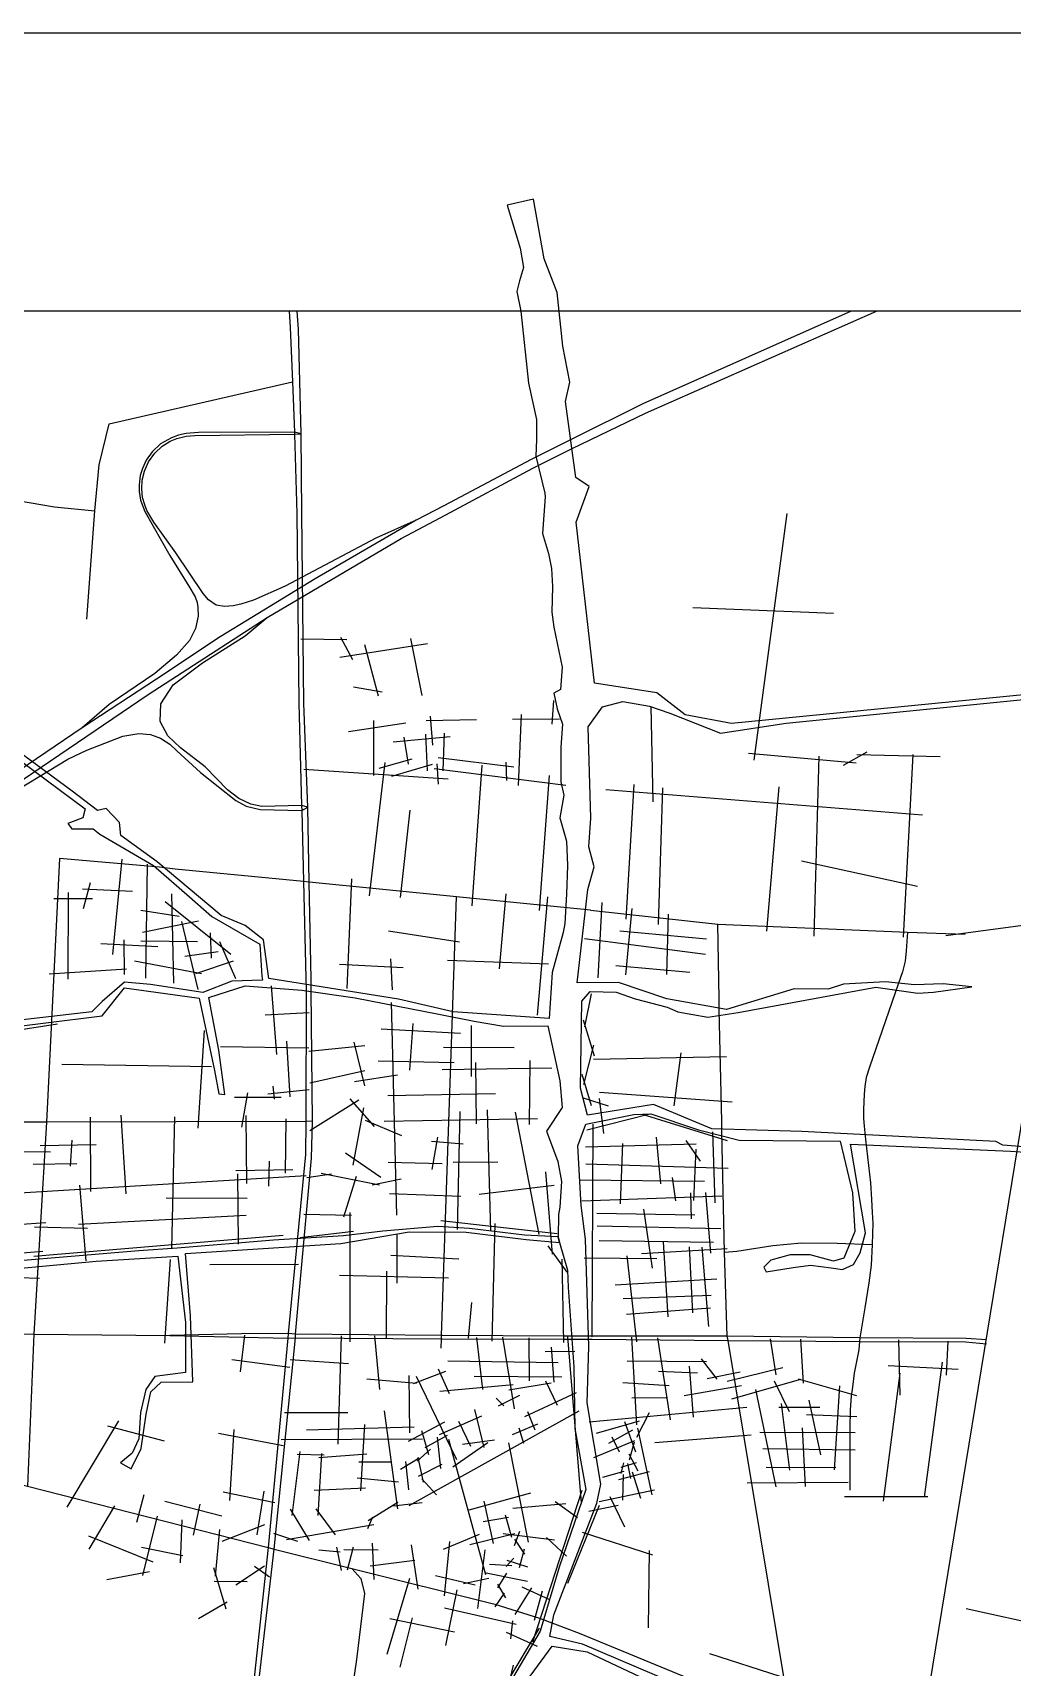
# Model space of a CAD drawing. Header units: metres. Extents: x 4598 to 17455, y -871 to 5824.
# Drawn here: x 9923 to 12500, y 1524 to 5824 of the extents above; entities that cross this region are included whole.
import ezdxf

# ---------------------------------------------------------------- set-up
doc = ezdxf.new("R2010")
doc.units = ezdxf.units.M
doc.header["$MEASUREMENT"] = 0
doc.header["$XCLIPFRAME"] = 0
for name, color, linetype in [('图框', 6, 'Continuous'), ('底图', 73, 'Continuous'), ('水网', 141, 'Continuous'), ('路网', 2, 'Continuous')]:
    doc.layers.add(name, color=color, linetype=linetype)
picture_1 = doc.add_image_def('image1.jpg', size_in_pixel=(8192, 4266))

msp = doc.modelspace()

# ---------------------------------------------------------------- linework, layer by layer
at = {"layer": '图框'}
msp.add_lwpolyline([(7124.75436926012, 5091.100705268808), (7124.75436926012, 524.6631070550415), (14604.87148212548, 524.6631070550415), (14604.87148212548, 5091.100705268806), (7124.75436926012, 5091.100705268808)], dxfattribs=at)
at = {"layer": '水网'}
for points in [[(12681.03854242305, 4096.642218283494), (11760.87892676086, 4006.379313183308), (11639.03178500524, 4029.469830475863), (11564.45237884111, 4087.196267446212), (11400.58817816805, 4112.38566133083), (11352.67629940272, 4536.274214411736), (11386.32095275062, 4630.402548173326), (11350.99424869672, 4653.934631613782), (11324.07852601853, 4853.957772074092), (11335.8543366515, 4904.383706228983), (11317.32120937854, 4999.198537361052), (11302.18129733333, 5140.391038003494), (11268.53664398554, 5229.477008331975), (11239.93959844671, 5385.79746170761), (11171.21498063369, 5370.595627138449)], [(11171.21498063369, 5370.595627138449), (11204.98919046158, 5257.617363484635), (11213.79975895863, 5206.263450472208), (11203.52039845613, 5171.049412615132), (11196.17862196464, 5143.171812318673), (11206.45725462178, 5091.817899306247), (11227.02834899863, 4902.128441626206), (11247.58634215837, 4806.757053161913), (11247.58634215837, 4753.936140115314), (11246.11755015282, 4709.918377185531), (11269.61239947821, 4613.079988687066), (11271.08119148377, 4602.809263580187), (11263.75033267319, 4506.891092034406), (11279.90267766174, 4454.070178987749), (11287.24518199859, 4414.454278594348), (11290.18203816423, 4367.502228118246), (11288.71324615867, 4300.008727428386), (11293.11889432999, 4260.393114512902), (11315.14495164982, 4154.751000941731), (11310.74003132398, 4096.060937846661), (11293.15091952728, 4086.761313291441), (11301.96148802433, 4045.678412863868), (11316.64576885267, 4004.595224958321), (11312.24084852694, 3944.437874351105), (11312.24084852694, 3853.468348423194), (11319.58262501843, 3818.254310566118), (11309.30399236118, 3758.097247436876), (11326.92804073682, 3697.375577592524), (11329.86489690258, 3632.8166519269), (11326.92804073682, 3557.986713676422), (11322.52239256561, 3480.222487879626), (11318.11747223977, 3456.746462641633), (11289.00074508949, 3351.588461956475), (11281.49957045657, 3230.752275721054), (11028.39351815288, 3248.225473658822), (10884.81291292584, 3281.332873018866), (10544.01095260877, 3335.593188215397), (10530.20518117118, 3437.674312285672), (10481.42498285055, 3475.379921629327), (10418.83828524698, 3501.129897537583), (10250.22853260359, 3643.009183028422), (10154.50812911894, 3711.982907738712), (10150.82668711501, 3746.009949095431), (10115.85226023197, 3782.795916442352), (10092.84215593908, 3778.197418980766), (10026.25158082193, 3828.347374293255), (9647.97286115645, 4107.920266165165)], [(9649.702949658502, 4087.60736093024), (10060.70268686651, 3782.210323836131), (10054.21103379549, 3758.118233328045), (10015.26184321462, 3743.292419931619), (10025.81851281237, 3729.287356113433), (10082.12972742691, 3729.867486638425), (10099.54488417448, 3715.365948381834), (10240.18062693637, 3632.756281555106), (10334.8056231027, 3550.388096215495), (10394.01948514953, 3499.342934533023), (10519.99278244492, 3426.255400203169), (10525.0098207473, 3341.807024338923), (10527.34110954497, 3331.326440320641), (10446.92583900993, 3328.997581359872), (10370.58941406419, 3299.302545394982), (10232.35337756702, 3319.626662270399), (10163.97157493466, 3326.178572475852), (10104.95641468046, 3275.634772357066), (10077.79104103206, 3248.491103294655), (9796.767022942193, 3215.731264789298)], [(12607.23938652151, 2887.07582327351), (12474.74823372089, 2896.906419622363), (12455.8752026488, 2907.064453368599), (11946.25678159622, 2933.312628583051), (11708.91658837674, 2939.936120800732), (11555.89946761366, 3004.243503250648), (11382.5245111743, 2976.683278622979), (11363.36325332615, 3047.050983965339), (11367.30380829039, 3276.063976952631), (11388.97540490329, 3301.655839982443), (11457.27496100613, 3299.68719090661), (11507.18623106938, 3282.625948886737), (11591.24655133858, 3260.315359301924), (11619.48549694346, 3247.847440140322), (11698.29295700264, 3234.067471565446), (11778.62598100817, 3245.961297239293), (12140.48086935305, 3312.893640949566), (12250.81058559043, 3297.144735820941), (12292.18422917952, 3299.769697081356), (12392.93258864747, 3313.666956664238), (12318.06568355253, 3322.197577674175), (12242.54226191214, 3318.916591707151), (12165.70580718049, 3326.790900532448), (12055.93580405123, 3321.006269004487), (12014.96975388296, 3307.36199002713), (11925.68495937402, 3308.411572062119), (11748.16565126006, 3253.833881196857), (11590.60459170083, 3282.172308664537), (11463.50458973518, 3325.204597144562), (11355.31255542068, 3324.155015109515), (11382.59875140455, 3570.154793324822), (11399.40470155712, 3629.980106887291), (11385.74959411612, 3682.458633682574), (11390.99226449069, 3757.417362059467), (11383.63957031828, 3997.768485822308), (11421.45404992962, 4050.247012617532), (11475.02492663497, 4064.940873629879), (11545.40248133824, 4052.34617668757), (11598.97335804358, 4033.453987535147), (11732.37577327783, 3980.975460739865), (11904.64294902712, 4007.214724137506), (12678.93725276994, 4085.097103376174)], [(9793.899312088965, 3198.852571274561), (10105.35891318344, 3237.629323500267), (10164.32894702314, 3311.342984828807), (10360.35954704846, 3284.497430411807), (10401.15746493067, 3093.595678170852), (10412.07296230772, 3032.38788309478), (10428.01423213188, 3030.396810737963), (10412.11444949522, 3147.181857549237), (10386.20970406954, 3285.560811388947), (10481.85805086011, 3316.422432918859), (10630.31085315603, 3305.471534956654), (10770.9131150298, 3284.895012431603), (10991.10235937999, 3242.087244238996), (11083.76144513651, 3223.172056849697), (11161.47495356819, 3210.230086530675), (11278.04594406101, 3211.225622709026), (11308.96991132525, 3066.349666954426), (11315.36039388657, 2996.110751738539), (11273.82225723844, 2933.853662105335), (11304.17704940436, 2854.036843668146), (11313.76277324615, 2801.357657256245), (11308.96991132525, 2734.311759751407), (11305.77467004466, 2715.155665830884), (11305.228785999, 2655.855861980876), (11308.3170340067, 2641.580856357411), (11329.54027785675, 2568.441288516682), (11331.11169606284, 2523.294312156679), (11345.73411003267, 2314.321407819516), (11348.98321187252, 2151.626705618168), (11377.92234474665, 1990.984883535188), (11307.58263800386, 1787.370855865942), (11257.26231882907, 1618.428395141731), (11187.78583672386, 1499.350711592764)], [(11605.95048399258, 1483.666489005321), (11368.80462549324, 1584.279463129584), (11282.71943933738, 1604.518486528541), (11293.82563220768, 1661.4713203063), (11406.81343982485, 1955.386487644457), (11417.14520519576, 2005.415414735442), (11381.54847050074, 2219.038275089173), (11385.36165252095, 2367.645982253482), (11376.86187400727, 2650.339159912372), (11365.67925737053, 2738.712184897973), (11356.4472663902, 2895.802504252759), (11377.79569964809, 2952.686343319889), (11503.80393352243, 2977.814216920931), (11548.35098303028, 2979.721633191104), (11674.3555776776, 2937.754163077974), (11781.26805978908, 2910.411559266679), (12046.87048966624, 2907.816495714186), (12079.34622331092, 2771.564016350836), (12085.07363871811, 2670.460029869457), (12056.4438401364, 2599.657945328276), (12029.0790368499, 2592.027417813719), (11967.98587799526, 2608.559987863584), (11915.16613773675, 2609.195889113005), (11864.25553594727, 2595.206636582618), (11845.80028813146, 2576.766362784605), (11852.16384041309, 2564.048912753002), (11923.43955633289, 2575.494560285879), (11968.62274271529, 2581.217384052289), (12023.35162144282, 2574.858659036458), (12053.26170007291, 2570.407637768833), (12081.89877710852, 2583.125087800436), (12099.71788804978, 2613.647197858605), (12113.71799420763, 2667.060602982529), (12073.68504183471, 2900.221040510864), (12494.97141799924, 2881.14486546343), (12672.51838423835, 2868.964999218588)], [(9882.751038588352, 2573.228658998502), (10089.79466727353, 2591.869017457299), (10304.04978812462, 2605.442001900345), (10324.70749610336, 2430.745669789903), (10324.70749610336, 2299.621509769932), (10243.60950658854, 2288.9267546708), (10220.08699913823, 2254.289972559142), (10205.83796985552, 2194.107036413392), (10202.12450265419, 2124.833759667934), (10184.17292385117, 2087.104864609486), (10153.24095028767, 2061.72516031476), (10181.78704664891, 2045.60339627089), (10207.85046237055, 2099.549498056236), (10220.88253415411, 2189.459380220506), (10233.65986004961, 2248.271333971003), (10260.37760878063, 2273.726070013479), (10344.25960692821, 2274.967687326367), (10337.44333481136, 2447.896029977652), (10325.01610255043, 2612.421104355657), (10732.89192732656, 2638.601722249238), (10912.77454943559, 2669.3857247298), (11062.84244066127, 2668.392775853048), (11220.86058712797, 2649.525309805234), (11308.3170340067, 2641.580856357411), (11305.228785999, 2655.855861980876), (11216.26424346352, 2660.207415874058), (11071.30728259601, 2678.234583842394), (10988.56436249032, 2683.207665086899), (10843.60812946828, 2671.39663306583), (10740.3341464824, 2658.964073693438), (10556.52625416231, 2647.776868847373), (10302.6967235367, 2626.641489166475), (10201.9119717991, 2619.182011038647), (9866.536098895944, 2591.621786410979)], [(11212.13881576899, 1473.883901475929), (11289.47748382261, 1579.495254905312), (11381.41600263899, 1564.408698998392), (11641.23570085899, 1441.859431594377)]]:
    msp.add_lwpolyline(points, dxfattribs=at)
at = {"layer": '路网'}
for p, q in [((12871.91910892007, 5091.100705268806), (12122.11369082995, 499.7567817898816)), ((10617.58272476332, 4559.349722346849), (10623.04405897507, 4060.267704183794)), ((10636.06621301384, 4059.591014738753), (10630.45905026445, 4559.642146668955)), ((11820.18595301802, 3909.983065788635), (11907.25955321942, 4559.371631175337)), ((11658.91142625757, 4312.016969330609), (12028.95603097835, 4297.077602139674)), ((10627.93953286158, 4229.342619962699), (10749.36379644309, 4227.958701059222)), ((10730.89617525565, 4180.904308429104), (10960.81744037184, 4217.348464480543)), ((10732.28126504086, 4233.494664151105), (10764.13760225498, 4175.368345337221)), ((10795.7632124793, 4214.604774822306), (10831.80174932862, 4079.176207294746)), ((10916.41450425214, 4230.287847497966), (10946.18556441192, 4080.768547719809)), ((10841.98648992996, 4089.352927108412), (10766.77531396365, 4102.660856871574)), ((11288.7860306981, 4005.33030610421), (11293.18367257004, 4067.331252874282)), ((11554.95763567358, 3800.966248435143), (11549.59851003589, 4051.560786898539)), ((10753.634065371, 3985.50496349088), (10904.22673312586, 4008.512974608631)), ((10819.02879050548, 4014.955355711048), (10819.48951664008, 3870.004943164531)), ((10957.64840152545, 4014.495103495719), (11089.82003019808, 4016.795789616357)), ((10975.14798833872, 3950.072729861539), (10969.16145997122, 4025.999109054624)), ((11185.20562480134, 4018.02332050912), (11308.33013522369, 4018.999883142067)), ((11200.3520874551, 3843.736931970809), (11208.65753124852, 4030.228197336546)), ((10871.10030569881, 3958.196569556895), (11021.23297516454, 3972.46151345165)), ((10898.732228245, 3971.081044283696), (10910.70601282525, 3899.296072594415)), ((10956.0573314937, 3978.967714661383), (10959.96586126066, 3881.81655014155)), ((11002.3512099476, 3881.810225626395), (11005.57483719871, 3981.204580674647)), ((10834.25822753412, 3889.172823681438), (10920.83762071282, 3914.021268704557)), ((10989.28129020368, 3916.966480413336), (11188.62577030877, 3893.044864335971)), ((12088.80166282726, 3902.134917457705), (11806.04828408069, 3928.033231993788)), ((11978.31764336629, 3447.240141432558), (11991.17867148213, 3920.585252984369)), ((12117.07700070191, 3931.172491326171), (12054.24283566431, 3895.85668627097)), ((12309.50622171652, 3919.400556307752), (12090.37235318799, 3924.109445306298)), ((12213.65917313331, 3444.284005561261), (12238.81787702988, 3924.89426013938)), ((10635.55206783977, 3886.834477947967), (11015.14454844186, 3861.000558475149)), ((10808.3076278487, 3553.342507219059), (10849.44035461219, 3904.448252608592)), ((10973.15805903088, 3898.415240122413), (10866.6458918862, 3867.658835526149)), ((10978.86436692159, 3888.712571466167), (11325.18193963612, 3844.077018398501)), ((10990.46549466008, 3846.909251268721), (10986.23234584729, 3900.216577025014)), ((11103.86599061568, 3896.995386473835), (11078.1097256504, 3526.555598306063)), ((11167.61651300464, 3905.249741163396), (11169.08239362854, 3856.430233853695)), ((11281.21352721669, 3870.246424651647), (11255.19669360027, 3515.102763824165)), ((11430.64018664998, 3832.770222720748), (12263.40958936442, 3766.373450451472)), ((11484.22925949027, 3492.218655707489), (11504.58418378502, 3845.944762710074)), ((11579.4066903108, 3837.763714900532), (11567.58720895403, 3478.102337918477)), ((11853.99146019795, 3460.091268715973), (11886.1447583331, 3840.266498027602)), ((10890.57235353032, 3548.645404816897), (10915.25213515758, 3778.801697654476)), ((10255.79994565459, 3628.50587024875), (9992.916741764415, 3651.337873878982)), ((10156.82704454497, 3650.039456560743), (10132.79504531855, 3398.572422486206)), ((10223.58284056664, 3636.699041788059), (10219.57750736223, 3336.53927818453)), ((10297.37777546444, 3623.788615553733), (10255.79994565459, 3628.50587024875)), ((11945.09222896548, 3645.359890314227), (12250.54856124858, 3578.962830566976)), ((10054.02324968378, 3571.998102009762), (10184.86437697569, 3565.327750884404)), ((10056.0262802086, 3519.970340657106), (10074.71807777765, 3588.673548606166)), ((10761.18910056306, 3598.043605261774), (10749.05518999602, 3309.192362203787)), ((9978.589353026822, 3545.984221333405), (10080.05827943503, 3545.984221333405)), ((10015.97294816479, 3561.992719060683), (10015.30551393819, 3333.871195229993)), ((10270.97940479277, 3537.979972469795), (10443.87689465354, 3399.906320224516)), ((10287.66817183688, 3558.657687237021), (10293.00910133961, 3323.865812280914)), ((11150.20208410255, 3361.25692073541), (11168.04666963254, 3558.816662549332)), ((11277.25550396298, 3550.971388998034), (11250.13161750196, 3239.297558107006)), ((11420.10826379561, 3535.747131147946), (11409.38637329335, 3337.561549813254)), ((10206.89407352253, 3515.301123617159), (10307.6948378589, 3499.959574759007)), ((10211.56684095342, 3457.937196355429), (10358.42930106295, 3487.95334520255)), ((10313.70320158812, 3485.952211117139), (10357.09443260997, 3307.19036568451)), ((11389.71141082445, 3515.602761483844), (11310.78032588424, 3523.255620398651)), ((11498.50740258861, 3520.347511741741), (11482.42565860331, 3345.596271340735)), ((11594.32897658308, 3504.947892335476), (11590.30908647086, 3346.265807511576)), ((12324.93436053779, 3449.07252595498), (12637.65822908212, 3491.071618643764)), ((10393.14243144949, 3389.233988406311), (10390.47196669806, 3455.936062270019)), ((10858.26402432634, 3461.106640873651), (11045.27516422642, 3432.57819047384)), ((11373.87188512785, 3441.341093676165), (11692.16158740176, 3399.829276131001)), ((11467.0135323808, 3461.427466277964), (11694.84151414328, 3440.0020213346)), ((11728.08370101476, 3283.383737762086), (11724.55375996442, 3478.424036228191)), ((10102.08797598188, 3427.921334986226), (10251.62017299735, 3419.917086122616)), ((10164.17027672729, 3346.54466113355), (10162.8354082742, 3437.926717935305)), ((10206.89407352253, 3435.25863498071), (10355.75956415699, 3433.257500895358)), ((10323.04873644991, 3394.570154315385), (10410.49863272009, 3406.576671349875)), ((10413.83653169789, 3433.257500895358), (10455.89289426675, 3335.872329315345)), ((9965.905919187122, 3347.87855887186), (10169.51120623003, 3361.218973644602)), ((10190.20530647843, 3381.896688411828), (10367.10740169824, 3349.212744088087)), ((10351.75423095259, 3348.545507740986), (10450.55269260937, 3381.896688411828)), ((10729.78257180249, 3373.381591211772), (10896.80853286804, 3364.82308483962)), ((10863.97397144395, 3387.645672672661), (10868.2566137436, 3306.339430920431)), ((11013.86863546574, 3384.079796046426), (11279.39682511275, 3374.094824032626)), ((11456.96271533193, 3369.699860967288), (11651.28651790775, 3352.291633048678)), ((10564.72688821901, 3135.441832584504), (10550.58994712715, 3316.10189499252)), ((10641.26705962443, 3336.567306123301), (10641.82254388393, 3308.895831206906)), ((10655.27884392464, 3305.526819081605), (10655.025035484, 3333.898224874026)), ((10865.60725650866, 3272.809438957949), (10879.89049452473, 2713.151369487925)), ((11391.66115440801, 3295.193910378672), (11374.02764404216, 3208.563001835777)), ((11728.62805332453, 3253.795001376979), (11728.08370101476, 3283.383737762086)), ((10534.22070421115, 3240.269233614672), (10650.2931206089, 3246.216865146474)), ((11371.08860434033, 3226.917032245547), (11399.74387751077, 3132.210292826698)), ((11735.15026229458, 2960.743497775029), (11728.62805332453, 3253.795001376979)), ((9770.704335065908, 3182.793764904083), (9987.835173069618, 3216.522404137533)), ((10357.6104749944, 2942.024360708311), (10374.23009672609, 3199.418902857404)), ((10839.25343047466, 3203.415996424912), (11048.27607078675, 3191.932401801227)), ((10922.57498766878, 3217.0525134973), (10913.95584251045, 3094.323284889746)), ((11075.64451330015, 3212.186086576199), (11075.64451330015, 3077.834698967869)), ((10416.96553904773, 3156.717501510284), (10648.68021521531, 3153.643499675033)), ((10590.02461058588, 3171.127621775319), (10598.95381788222, 3024.666512544558)), ((10648.96698630065, 3144.815051497659), (10796.68830397527, 3159.717046553677)), ((10767.57012113416, 3168.232718709623), (10795.26827761123, 3053.272581993777)), ((11002.90437244728, 3154.921626688913), (11188.79535828565, 3154.187407976948)), ((11398.27435765986, 3160.108591536352), (11371.82300034317, 3057.326021241606)), ((11627.59078325354, 3139.857494062977), (11609.23233887518, 3000.662102814531)), ((9999.105858999072, 3110.457697963924), (10393.22322228819, 3104.526740153844)), ((10831.35194087506, 3119.443109107903), (11031.7554360287, 3114.419144264248)), ((10999.3947019563, 3096.656456019962), (11288.13824829727, 3100.951951710798)), ((11087.06367969012, 3114.419144264248), (11089.21882990235, 2953.651119356451)), ((11230.00378097011, 3120.16094157612), (11228.56701416196, 2951.497909429774)), ((11397.55888563732, 3123.218557167565), (11747.44654001051, 3130.77175311069)), ((10651.80776687432, 3061.078471064452), (10796.68830397527, 3093.721593517752)), ((10768.99087534367, 3064.626524057123), (10881.91244902997, 3082.367363976431)), ((11367.41444079031, 3083.755882527272), (11391.66115440801, 3001.529711300333)), ((10453.86293346225, 3023.179676531116), (10575.88766949402, 3023.179676531116)), ((10488.08913527999, 3035.07493959472), (10471.72062020947, 2944.37305564835)), ((10540.91760968335, 3032.100980089861), (10650.2931206089, 3043.996243153408)), ((10554.30996493692, 3052.917834190128), (10558.03071059217, 3018.718881012756)), ((10651.32011046016, 2935.944776792487), (10780.30887122382, 3016.234208997223)), ((10757.04911596072, 3019.051205535536), (10820.48593698477, 2946.509016897355)), ((10856.49244863679, 3028.293334498536), (11140.21750098455, 3033.317299342132)), ((11370.35348049213, 3022.086397846055), (11436.48114593862, 3000.795780066285)), ((11412.96882832376, 3019.883741710102), (11423.98404051992, 2927.968988246925)), ((11413.75708488573, 3036.895824998675), (11762.56534453924, 3010.998947852408)), ((10073.62485399551, 2970.739959260566), (10074.3279526463, 2775.438931784942)), ((10154.79126097727, 2976.308407362027), (10167.39244828746, 2769.378896370472)), ((10295.80038842652, 2972.144864055212), (10288.06630326749, 2625.801766042889)), ((10483.52408896747, 2975.657557258674), (10484.93028626917, 2796.514516049996)), ((10792.82708415901, 2995.14108857658), (10764.4549428469, 2844.888432520384)), ((11046.14130024553, 2985.74947107397), (11038.95892189536, 2675.696440926113)), ((11117.97090651025, 2990.055890927324), (11126.59005166858, 2670.672476082517)), ((11191.93382762547, 2983.794908418204), (11253.72790159471, 2662.059923853725)), ((11546.38943969283, 2979.037435644306), (11380.54477170203, 2936.8825299007)), ((11525.99011682905, 2979.030248695286), (11749.57985486102, 2909.896973716735)), ((10588.28360440291, 2966.524669920793), (10586.87740710133, 2823.912890585722)), ((10797.22545387631, 2963.412146038783), (10892.38177718036, 2922.562965193356)), ((10847.15492007439, 2960.828006648808), (11250.83398830739, 2967.287636428839)), ((11395.82006299053, 2952.872341560549), (11393.61250790988, 2392.895171554002)), ((11717.53427784424, 2745.432269710524), (11711.70787546353, 2932.456231737684)), ((11735.62782290415, 2932.566999496985), (11735.15026229458, 2960.743497775029)), ((12109.53329456435, 2946.900405613332), (12113.41945798346, 2912.555371948145)), ((9942.271323546069, 2896.867322619714), (10089.46349761914, 2899.054454945727)), ((10025.44294458895, 2910.536037223705), (10021.06568238814, 2842.193039159582)), ((10971.43961605511, 2907.518381068774), (11054.76117324922, 2901.05903876666)), ((10987.24186740908, 2918.284143224243), (10972.87565501791, 2833.59371091699)), ((11376.68791895814, 2893.159431880805), (11668.00949368532, 2900.436648981471)), ((11474.28106864204, 2901.892149897176), (11468.45466626133, 2743.249162075925)), ((11563.13352298678, 2918.629691733164), (11574.05848235404, 2795.644895218429)), ((11641.06247365521, 2909.169366997899), (11678.20587981294, 2855.317845461657)), ((11667.2809204458, 2886.609821498976), (11660.7266726708, 2751.981592614379)), ((9723.39802366856, 2881.011763167568), (9969.630304069377, 2879.371413923044)), ((9923.666867424385, 2847.66029501881), (10039.12279877334, 2848.753861181846)), ((10544.69221589772, 2854.823670846992), (10543.28601859614, 2789.489129643014)), ((10745.30387483421, 2877.49044562527), (10838.2228013965, 2812.995340066962)), ((10857.94959511608, 2852.972025301191), (10999.45292958792, 2849.383437916055)), ((11028.90228208341, 2852.254480310948), (11145.98422004305, 2853.689857769408)), ((11377.41649219766, 2848.040628360992), (11751.76484673447, 2837.124802709965)), ((9709.277095175348, 2761.351074314036), (10642.42147267039, 2817.590100315051)), ((10456.80634023645, 2830.937989514729), (10607.26726797502, 2833.045490445627)), ((10461.7280307922, 2821.805389654823), (10463.13422809378, 2637.042154311727)), ((10644.0227325377, 2812.09783387318), (10708.5243913735, 2822.250980494136)), ((10681.57518780709, 2823.575391459686), (10835.3186982735, 2793.115951596934)), ((10773.2232963111, 2814.520410649187), (10739.9694959399, 2707.76978206099)), ((10815.88013133011, 2792.674672927067), (10891.86864617746, 2809.007733272156)), ((11271.81194825959, 2827.142130519846), (11289.07280178345, 2610.119555801154)), ((11362.85012232314, 2805.832826672646), (11689.85868457449, 2802.194505600258)), ((11604.64691289153, 2812.382437054417), (11613.38688038534, 2750.526091698674)), ((10046.09701334068, 2792.116103249137), (10062.26755446405, 2593.302382570052)), ((10273.50066123844, 2759.092072497762), (10486.6363558732, 2758.212102459627)), ((10861.54078429111, 2770.434802920616), (11049.01483386184, 2763.257628150343)), ((11097.13997132773, 2768.281880471914), (11294.66993286507, 2791.966327231552)), ((11367.22010607004, 2750.526091698674), (11735.74205822602, 2763.625312462216)), ((11652.94382187037, 2771.920489022276), (11655.22343364509, 2703.588127642638)), ((11692.58737695741, 2772.755612498499), (11705.80868854339, 2613.313435946067)), ((10042.75038021814, 2689.570414794202), (10483.99427709216, 2713.331043213431)), ((10635.96330048749, 2715.546348379692), (10761.19565117161, 2713.425623462536)), ((10756.78199670103, 2720.028417267138), (10756.78199670103, 2379.557344082918)), ((11664.79823980608, 2713.154819223448), (11406.75011727551, 2717.710194990912)), ((11529.82586205657, 2729.023027705844), (11552.62125195807, 2573.68057435297)), ((9726.896048633265, 2678.307315766462), (9957.508039028617, 2693.762993375072)), ((10067.1892450198, 2678.307315766462), (9927.275524888886, 2681.820008969982)), ((10625.03251835715, 2654.808867247484), (10766.90341475303, 2671.35638615134)), ((11302.57142246468, 2664.213133780402), (10996.57939597149, 2697.945797705266)), ((11131.57797615521, 2382.014705692127), (11139.48892774502, 2691.020453628619)), ((11407.1846409759, 2685.290155435214), (11733.16402983979, 2678.001439216139)), ((10581.25261789479, 2659.522643371369), (9925.273950054776, 2604.725894299918)), ((10880.22967047849, 2663.042811001826), (10880.22967047849, 2534.644804484502)), ((11277.56556610088, 2632.396797942522), (11327.90917632822, 2563.409274290141)), ((11713.55951414641, 2641.101918074652), (11413.11148602108, 2645.657581320091)), ((11523.93177005416, 2612.685871557566), (11749.82877798576, 2625.103769554)), ((11580.95408961887, 2643.365807016264), (11593.38204972527, 2445.407620748622)), ((11649.67361251416, 2630.217140043445), (11658.44633305073, 2456.364555748063)), ((11682.57149648748, 2628.756177046453), (11700.11693756061, 2420.571537277836)), ((9719.161963474238, 2600.327481499058), (9949.0708552188, 2618.592968696903)), ((10269.95095925079, 2376.776857245655), (10285.43805354903, 2596.94300346612)), ((10388.98788993922, 2583.578440544661), (10622.00249798095, 2584.281899114838)), ((10865.06937876227, 2607.499769144051), (11043.38276620139, 2598.122525539424)), ((11314.96371814667, 2597.184484953235), (11318.56873638427, 2378.421518659627)), ((11373.32381754601, 2601.065149946546), (11564.12994333147, 2598.873705451086)), ((11485.9069431239, 2606.178232958075), (11510.77232532669, 2379.665148318221)), ((9801.810263678666, 2551.925104710564), (9940.492469402612, 2547.704640767479)), ((10730.07152642391, 2555.563425782952), (11016.67156807892, 2548.350028789544)), ((10853.51847235602, 2565.662239069236), (10852.79717757029, 2388.213305483747)), ((11455.21224715887, 2530.142324661836), (11722.04837497917, 2545.482436130173)), ((11475.68217102589, 2493.6188246932), (11707.42741670017, 2502.384602675098)), ((11069.00801899575, 2389.919487181352), (11077.638081835, 2483.339762725402)), ((11705.23441852734, 2468.782741222414), (11484.45489156246, 2451.98195423506)), ((10479.57116063148, 2397.594286301872), (10468.22041170869, 2301.192864303885)), ((10733.71148124046, 2395.640873557946), (10725.62803029222, 2110.247702890891)), ((10835.9824932731, 2254.683817365498), (10823.08798426902, 2395.570153979585)), ((11106.96806768584, 2254.391739757266), (11090.72765340458, 2391.700125670759)), ((11158.76009024773, 2392.123293229146), (11189.53703274228, 2203.457544567646)), ((11229.39530222059, 2277.276422829833), (11228.97897465515, 2390.035915755492)), ((11294.37151625345, 2274.186322228809), (11287.3012260939, 2366.026043944177)), ((11393.22131437459, 2395.116868690215), (11319.07251475403, 2395.03536627125)), ((11320.86698494503, 2386.65226318324), (11394.71522193426, 2386.719534976501)), ((11329.1821779228, 2392.833938748343), (11365.65814985404, 1956.331427701749)), ((11497.75917752343, 2392.162390231795), (11510.88368567195, 2161.739605324576)), ((11566.19920778728, 2390.659167974606), (11599.47775490186, 2174.755170001532)), ((11862.86462339898, 2387.769152034249), (11877.88225741789, 2293.289520204533)), ((11942.40284023387, 2387.213457135949), (11949.07718249887, 2271.058849492809)), ((12199.98659740295, 2385.534298366692), (12203.87984241661, 2239.924411378044)), ((12326.24593793822, 2292.166056333575), (12331.25205855968, 2381.643859122647)), ((10446.65435267787, 2333.515736308822), (10599.31774057937, 2313.668257892481)), ((10600.33162921353, 2333.042835063243), (10753.24685162131, 2322.946321600583)), ((11014.93929604068, 2330.119471679442), (11304.76733201905, 2325.958515674283)), ((11270.66559176368, 2354.390086001251), (11348.8536553923, 2355.636877917394)), ((11695.09553218586, 2327.433565091342), (11486.04887297575, 2329.306771484146)), ((11681.03428701497, 2334.926965618564), (11722.74929009389, 2282.004572851758)), ((12315.12227677833, 2326.067469821428), (12267.30356222344, 1971.276256973913)), ((10801.3530651069, 2282.898341832042), (10932.13378123112, 2270.914248078538)), ((10912.23157677159, 2291.094338495517), (10914.24261359579, 2140.407878196391)), ((10924.65516980551, 2269.873290382326), (11009.4018482815, 2302.827176511287)), ((10931.05584220227, 2289.489061562228), (11037.28269395244, 2070.772091742372)), ((10989.36280888785, 2308.667003807729), (11018.58580146578, 2244.010910591343)), ((11084.31460763618, 2289.479287311551), (11314.30574591027, 2287.401396610599)), ((11569.0108745452, 2302.611568040622), (11671.19090590346, 2297.928264580609)), ((11660.87952020357, 2181.311679854407), (11650.09867422446, 2315.725162702264)), ((11696.50172948744, 2283.409765124379), (11783.68232296174, 2301.206663246034)), ((11749.39789351239, 2276.060678533453), (11895.68098868814, 2312.185446570452)), ((11761.70939835568, 2229.706294737989), (11943.58995607181, 2281.947939693462)), ((11936.28457185009, 2282.174184848671), (12089.79808317194, 2238.824520699854)), ((12160.51190244732, 1960.716616516409), (12205.00873062305, 2297.509409191669)), ((12172.73242661636, 2317.731183913013), (12356.83800770272, 2307.727525831724)), ((10993.95551332529, 2249.851025365817), (11186.40875323792, 2267.787637776462)), ((11148.27984441642, 2211.748408958257), (11203.68489151518, 2239.428799373563)), ((11174.80325842718, 2254.064589837799), (11286.20945800258, 2271.922720765171)), ((11217.39968227851, 2183.524397718953), (11352.93322882696, 2246.623510299484)), ((11271.61324646696, 2276.982620353869), (11301.99642460327, 2213.288140916498)), ((11596.66536029859, 2264.207674730104), (11475.26802699663, 2272.169664333516)), ((11636.03742905345, 2238.449074483011), (11786.96344999887, 2264.676263806294)), ((11824.00495780154, 2254.159745042853), (11877.9572254935, 1998.508469248307)), ((11872.9518327174, 2277.501805551175), (11912.44254027155, 2196.916271046736)), ((12045.06834447023, 2264.174039808684), (12030.57039206265, 2042.980159878265)), ((12079.00503740483, 2261.033170666173), (12076.00497712219, 2237.126073320023)), ((10584.83798430674, 2194.384740123584), (10751.2263528069, 2194.384740123584)), ((10847.36162816628, 2198.785740226042), (10882.35934610199, 1940.364901756751)), ((10912.65591063641, 1949.382222954417), (11360.10396165075, 2198.15760088159)), ((11085.1319780139, 2201.456410482235), (11109.60796293069, 2101.557531612693)), ((11141.42863572063, 2231.98771983519), (11161.98226180801, 2211.15304210136)), ((11224.2508909743, 2196.620456225006), (11243.61303415126, 2148.10538807587)), ((11386.68123622075, 2169.603277465329), (11801.49342760374, 2208.007170775905)), ((11592.44676839362, 2232.829167826567), (11498.70392084506, 2231.423975554004)), ((11885.18836948508, 2208.031318924565), (11993.09290486888, 2208.031318924565)), ((11891.86271175008, 2218.035264483828), (11913.554688034, 2041.858133397123)), ((11964.16978459339, 2226.371550392243), (11994.76112651243, 2082.984730474709)), ((10013.2209647292, 1944.777113499702), (10149.21014249441, 2172.149182286521)), ((10119.29278541042, 2158.561248989543), (10268.88029867585, 2119.608847729687)), ((10642.89457217662, 2148.344282261329), (10926.52791600476, 2156.309721600206)), ((10795.20058798953, 2162.598301993567), (10785.35575118731, 1987.497200914251)), ((10911.09759364731, 2118.374992321769), (11007.0239773785, 2169.837859481399)), ((10993.03478890168, 2136.377149707521), (11104.21462855953, 2184.875831612909)), ((11042.81723033008, 2171.196480324317), (11073.93043739686, 2105.288133110502)), ((11250.46424284705, 2163.582626531483), (11184.33512170985, 2135.306869259279)), ((11201.3142990662, 2153.462827354029), (11214.12292231363, 2112.984205600107)), ((11406.11034117406, 2139.794400228013), (11519.02681994252, 2172.231975939241)), ((11479.50627072714, 2170.351582597417), (11508.20594246662, 2090.432996962103)), ((11544.47593415144, 2192.841270951787), (11510.65514221822, 2128.257047225605)), ((11513.66114369628, 2153.039372317726), (11551.24052924523, 1977.309844416042)), ((11955.27041895827, 1999.064451624581), (11947.48320108559, 2153.566606897919)), ((11958.05151620961, 2188.579697660345), (12090.98519900988, 2183.577868619701)), ((10411.12749114062, 2139.537107453041), (10581.66894546034, 2106.819240729965)), ((10441.14237950742, 1962.316143890493), (10452.73914017353, 2149.079650885135)), ((10576.32073750358, 2122.878047100385), (10948.43824590696, 2124.807886651484)), ((10965.14666477672, 2082.240162556176), (10946.0974951192, 2146.02864728676)), ((10955.36515052384, 2101.793263540603), (11013.87300253811, 2133.985045595327)), ((10986.80952724488, 2129.349463476799), (10995.31512852176, 2046.423283415206)), ((11114.55367238435, 1767.289082911564), (11017.32517324295, 2122.878047100385)), ((11027.88257068605, 2051.400676829217), (11119.97903195291, 2114.822052203759)), ((11053.1882993523, 2110.676907486457), (11137.40292284521, 2122.283255199378)), ((11226.50866738707, 1852.977926176798), (11174.94737181521, 2114.498639497848)), ((11399.05315223161, 2075.389275271387), (11506.32373427716, 2120.049838921637)), ((11438.57370144699, 2112.998004542256), (11501.14875352429, 2148.256314005295)), ((11466.33226909174, 2089.492656552233), (11447.04218260874, 2129.452093108848)), ((11504.91244205774, 2116.289052237931), (11491.73844042246, 2068.807754835987)), ((11558.9134753911, 2115.359923468496), (11812.22478009609, 2134.959020926675)), ((11835.12934680679, 2141.895576643758), (12085.97980623389, 2141.339881745458)), ((10625.07036631764, 2091.571984642942), (10604.72708754916, 1923.026530982635)), ((10618.71336464456, 2084.426719926298), (10689.49123431462, 2082.309444744722)), ((10682.42458338209, 2086.184072700911), (10672.59357564244, 1922.688744378625)), ((10675.06897782813, 2075.568086563027), (10801.74537377432, 2084.959129109804)), ((10780.21570701338, 2064.523183307611), (10867.58408459928, 2064.113239735481)), ((10890.55779662251, 2045.07587421278), (10938.93767997622, 2075.06270030787)), ((10903.49379281397, 2064.722405534471), (10910.9964231376, 1990.271938192309)), ((10933.99924897647, 2065.521594265593), (10969.0078845931, 2097.158543855941)), ((10935.54373690299, 2075.809855528118), (10950.21637220506, 2010.992774653656)), ((11491.26825229777, 2085.261555924605), (11514.32202731422, 2040.601279752329)), ((11842.91656467959, 2099.101894871215), (12085.97980623389, 2095.767150525469)), ((10776.52407517389, 2022.308482148219), (10884.81145723513, 2011.652249095845)), ((10999.18144325586, 2056.982348916819), (10937.06566162232, 2025.820600395789)), ((11478.09425066237, 2039.190912876453), (11421.16582315345, 2023.207138253784)), ((11464.45078874775, 2018.035984694201), (11544.90390724316, 2039.190912876453)), ((11510.08742281073, 2061.756207934523), (11470.09595762531, 2049.533507473534)), ((11477.15387441299, 2061.756207934523), (11470.09595762531, 2033.549732850865)), ((11475.74185434822, 2031.199025565118), (11474.3305621288, 1963.503427868767)), ((11487.5045637642, 2059.405788126693), (11495.03194083122, 2020.386691980005)), ((11499.73673345952, 2037.780546000577), (11521.85013222671, 1968.204554962343)), ((11851.81593031471, 2050.194706783456), (12035.36470967438, 2049.638724407181)), ((10196.20202468149, 1905.716333048651), (10216.1100519041, 1978.423821514297)), ((10423.40405940497, 1985.287932785228), (10559.83722286066, 1957.341625256114)), ((10513.4501801962, 1872.139194700634), (10531.18631676258, 1986.65115327551)), ((10662.96854814922, 1989.959449648857), (10798.08722282306, 1996.114927746355)), ((10946.3551523888, 2019.22355615045), (10984.71042112796, 1977.555350594572)), ((11071.07146068837, 1937.831645965867), (11233.33221795794, 1982.531594096683)), ((11367.41080156341, 1988.815287364705), (11237.46637979708, 1589.922080544929)), ((11412.9491764981, 1960.03730609495), (11558.75626078597, 1990.827633090608)), ((11802.31298151763, 2009.068109705811), (12068.18107496365, 2010.735481878684)), ((10137.85211511759, 1948.243522751494), (10069.89173496852, 1834.380401934206)), ((10269.96551615861, 1960.636697643262), (10420.1141982231, 1922.273626203183)), ((10345.38267237157, 1870.894127652223), (10363.20833392138, 1952.41597787512)), ((10599.64163177973, 1939.542427310778), (10649.65843942517, 1856.889926267904)), ((10667.28103210998, 1940.245885880955), (10718.36049403099, 1872.058700871595)), ((10804.79067890381, 1909.761147957644), (10882.93288827256, 1958.254367781803)), ((10871.40090584661, 1948.738272322109), (10946.820973441, 1957.111355409492)), ((11134.76229975489, 1849.189829086826), (11110.49884569319, 1960.56051598367)), ((11185.72166718589, 1942.293303918035), (11324.88206733367, 1954.628120783775)), ((11296.82581092266, 1960.235090931994), (11355.74416773941, 1918.183964732278)), ((11413.16971365258, 1949.675162996514), (11329.40999353118, 1744.119509179785)), ((11463.04095221916, 1949.675162996514), (11385.88133413251, 1933.691388373845)), ((11440.92828129732, 1973.180510986538), (11479.50845426332, 1892.791898885276)), ((12277.31580346636, 1972.387646770512), (12058.16883372073, 1971.831951872213)), ((10212.37474934105, 1765.395178105565), (10250.76859388617, 1921.588566222519)), ((10315.21566431736, 1911.997726492991), (10310.4162517878, 1798.278057178191)), ((10420.67536702205, 1855.780261339096), (10533.23301801109, 1899.403891984548)), ((10590.22622376017, 1859.743719985184), (10820.36584249465, 1899.480936078063)), ((10804.06647273653, 1889.058135129861), (10817.105822974, 1919.675400393142)), ((11107.36328773491, 1907.456149667676), (11174.12490651978, 1918.823315717222)), ((11165.14402220049, 1924.806307038176), (11181.90921301092, 1865.576360332605)), ((10069.20464891637, 1869.362445076869), (10238.76351195387, 1801.456126035249)), ((10413.9078605466, 1886.596461351204), (10402.29654297256, 1763.068044012529)), ((10556.32464098814, 1876.680771525949), (10619.56421591039, 1855.835169629601)), ((10820.47647499456, 1754.461528820975), (10816.16107965226, 1850.275345866976)), ((11003.39785162452, 1834.328368423332), (11098.1480371987, 1873.811453998845)), ((11005.94749404048, 1712.058817075158), (11019.54364600451, 1854.282213685161)), ((11072.13629850012, 1846.498747895413), (11190.87917964929, 1875.971850874543)), ((11160.62628583854, 1875.971850874543), (11294.91376107209, 1859.422319624922)), ((11203.53713890013, 1881.183826304565), (11188.85940868035, 1842.864451514499)), ((11190.28016288986, 1860.841310839634), (11216.32028755883, 1821.102944834914)), ((11274.55519755033, 1865.099146917637), (11327.10854639462, 1816.372207511333)), ((11367.81621144793, 1878.792009670345), (11553.41678697394, 1819.806131753546)), ((10208.94659753423, 1840.066428521648), (10317.95818576275, 1818.144796617853)), ((10731.88022222859, 1826.20855341939), (10675.71384884743, 1831.48492391262)), ((10734.76030645356, 1778.241418263584), (10722.75886374828, 1839.639236271847)), ((10831.25149821059, 1831.964437151327), (10741.00085286354, 1832.444237867952)), ((10765.96376634913, 1840.119036988471), (10750.12221134395, 1779.200732218916)), ((10936.50376497803, 1729.550126124464), (10918.76398918463, 1845.484525649575)), ((11093.95200850104, 1678.515601126477), (11113.26611388207, 1832.261114406923)), ((11187.91320966778, 1810.695380218618), (11168.02774565236, 1788.460684815538)), ((11215.84646020725, 1834.822255560022), (11202.11638469063, 1785.622414908139)), ((11544.44390895404, 1830.659574687073), (11542.08568987681, 1627.504649321316)), ((10117.76067085564, 1754.434218414652), (10229.51478052954, 1775.671077815757)), ((10398.19877340307, 1786.272115099651), (10430.30548943288, 1677.60630833637)), ((10456.94390301604, 1740.394369763206), (10532.7591906595, 1790.897635489528)), ((10506.12150492181, 1789.532690131454), (10545.73667403846, 1761.55102281319)), ((10927.74268996774, 1804.62327072979), (10810.12942487036, 1789.753473205375)), ((10982.03195007727, 1765.359818316356), (11086.5978586378, 1740.804025857418)), ((11111.06802079151, 1772.969359939801), (11224.1773785894, 1749.950712137448)), ((11182.70474802679, 1790.353152231721), (11123.99601068359, 1794.137799586169)), ((11146.36197180266, 1732.63533960015), (11169.97327639104, 1771.635749679466)), ((11224.84262927971, 1787.041693600826), (11170.39469887432, 1805.018552925961)), ((10400.25275310559, 1750.631459948723), (10486.99663934333, 1749.26651459065)), ((10913.97476649075, 1757.485222013085), (10854.40571589151, 1557.144418405951)), ((11038.47417686274, 1727.33194617863), (11008.33919400594, 1580.640567101247)), ((11055.75759359391, 1744.174417470291), (11122.73829384241, 1758.137509506196)), ((11145.76950565167, 1742.757438601344), (11166.00579114724, 1706.54297744052)), ((11191.98040973069, 1662.482092816615), (11236.07619509415, 1732.496775223059)), ((11283.1925388436, 1700.809229511593), (11210.40363234922, 1734.307311420387)), ((11262.95698119351, 1724.04664804216), (11241.51320018899, 1646.487394031428)), ((10358.58797135891, 1652.354819212167), (10434.40398684784, 1696.033358148183)), ((11005.68183047161, 1680.447453023342), (11194.80590555107, 1636.949737724673)), ((11163.28728859976, 1718.916316353017), (11138.52089337073, 1682.400003333343)), ((10862.15435795847, 1651.991734547657), (11032.1448333147, 1617.149980649876)), ((10920.75537418329, 1653.927323657961), (10888.30002020963, 1523.636274768505)), ((11184.64809522941, 1645.649395775632), (11179.32754539756, 1598.285389381635)), ((11255.62708416419, 1652.65572900148), (11295.39819864394, 1637.779194397013)), ((13249.60152272647, 1486.362457322073), (12378.34219987492, 1677.170491747733)), ((11167.71913920517, 1615.684418005519), (11249.94674477179, 1578.953071471129)), ((11254.8393215118, 1626.415395327727), (11169.86773880897, 1484.56428267702)), ((11186.44732904387, 1529.087144383986), (11109.22147702635, 1209.18943146721))]:
    msp.add_line(p, q, dxfattribs=at)
for points in [[(10596.87870192967, 5091.100705268807), (10600.36827870482, 5048.529531658719), (10606.06672343449, 4905.14366953969), (10611.30875826465, 4773.513551204092), (10611.35328605422, 4768.037619222048), (10617.58272476332, 4559.349722346849)], [(10630.45905026445, 4559.642146668955), (10628.99185937481, 4768.817861746158), (10622.22029474401, 5044.488484290056), (10618.38370518796, 5091.100705268807)], [(12076.0137900408, 5091.100705268807), (11527.75425857329, 4847.466040324047)], [(11534.89763030434, 4823.476365491375), (12142.39849318413, 5091.100705268807)], [(10064.73785082461, 4281.148599246609), (10085.69931094372, 4566.163469611294), (10097.06948373491, 4687.451638369913), (10123.39320372441, 4795.045943090319), (10606.06672343449, 4905.14366953969)], [(7927.531645015122, 4476.090585037227), (8058.729457274319, 4488.060499488469), (8202.93049926335, 4480.005940076522), (8253.795714194195, 4520.734244912024), (8370.480804434286, 4568.176799364946), (8515.281858474256, 4607.910368260088), (8465.630026003584, 4828.260063429921), (8657.69844902331, 4878.238623683433), (8796.502722094076, 4888.684653228708), (9033.427333934475, 4885.577886934019), (9102.828357273953, 4849.276266306265), (9346.914151953773, 4721.302086472138), (9608.342410113904, 4610.088032336533), (9852.402601314949, 4598.595456505287), (9979.823343254866, 4576.717927451804), (10085.69931094372, 4566.163469611294)], [(11527.75425857329, 4847.466040324047), (11339.26920996444, 4754.279221298266), (11233.71272920468, 4701.400170166603), (11003.85022586422, 4579.51278354004)], [(11009.04328011373, 4555.781111038848), (11238.23675331497, 4678.338519732095), (11341.83067144477, 4730.218558949977), (11534.89763030434, 4823.476365491375)], [(10628.99185937481, 4768.817861746158), (10611.30875826465, 4773.513551204092), (10358.67140029395, 4772.33736428814), (10326.61472653435, 4769.783136978372), (10305.77571785474, 4764.958055501431), (10288.03584380472, 4758.46768335402), (10258.79889273481, 4742.157662148215), (10237.03259270476, 4721.757549719978), (10220.77326788405, 4699.916035291831), (10211.12743400434, 4677.426302485261), (10205.31655658433, 4659.228552762046), (10202.30425116444, 4634.822596354968), (10202.61483254494, 4617.282219382095), (10206.29282851355, 4594.013697342108), (10217.93128128374, 4564.209660199098), (10283.62091279426, 4448.869455878716)], [(10299.36482837447, 4456.004030728805), (10241.2003944444, 4536.134358372166), (10222.69352909388, 4566.690092466398), (10217.32013727376, 4581.916877841204), (10211.47809040384, 4601.207875145226), (10209.59567781375, 4624.284910456835), (10210.33261283511, 4647.289528696425), (10216.47856192315, 4670.730241755116), (10227.19528930472, 4695.409286793414), (10243.78857260408, 4718.298876084946), (10263.33627518476, 4736.443660541531), (10283.8758344336, 4749.359688724018), (10301.78380091512, 4756.782982043083), (10326.02362003387, 4762.54616243029), (10349.30497834483, 4764.48965133829), (10611.35328605422, 4768.037619222048), (10628.99185937481, 4768.817861746158)], [(11003.85022586422, 4579.51278354004), (10931.29440815398, 4541.510557712149), (10665.33322033496, 4387.198381126951), (10415.76605392271, 4234.333370593469), (10248.12891954394, 4123.175399161968), (10053.0771341736, 3995.083141186833), (9861.272538334371, 3865.734580603986), (9676.76382193366, 3737.919249160308), (9407.55655776361, 3555.546466988139)], [(9415.931123053893, 3533.454695606231), (9690.891378503535, 3715.190593626443), (9876.79381493503, 3845.078422943688), (10226.80678428361, 4083.412316690291), (10539.69692983502, 4285.155759093909), (10891.61457566382, 4492.983811047021), (11009.04328011373, 4555.781111038848)], [(10931.29440815398, 4541.510557712149), (10825.22585774423, 4493.86237328695), (10586.852979325, 4367.729156504943), (10503.44128487469, 4330.969707524962), (10470.11445572624, 4320.493090258072), (10449.94447718398, 4316.020119496248), (10427.5892970434, 4314.208676771818), (10404.98921402381, 4318.143389477021), (10385.00959181437, 4331.636060533206), (10370.77294214466, 4348.97030840218), (10299.36482837447, 4456.004030728805)], [(10283.62091279426, 4448.869455878716), (10333.57776068361, 4368.427858796529), (10349.73244518438, 4340.352996241859), (10355.1058370045, 4325.26883257376), (10357.12294617505, 4313.039002467039)], [(10357.12294617505, 4313.039002467039), (10357.76748602302, 4288.743701499048), (10351.23191872449, 4256.318987090233), (10335.151818285, 4225.457361696846), (10300.53924900503, 4186.862322745006), (10244.11585190357, 4137.938439624942), (10123.96538590477, 4056.811801106296), (10053.0771341736, 3995.083141186833)], [(10376.36006738456, 3892.601221893076), (10311.24818402366, 3942.376792421192), (10278.5369516539, 3973.891115131881), (10257.94507224509, 4012.195673428102), (10260.03342589387, 4058.707307543232), (10292.0600433948, 4108.107023678813), (10369.62301179418, 4166.567919261381), (10481.82749254467, 4237.436093556787), (10539.69692983502, 4285.155759093909)], [(10623.04405897507, 4060.267704183794), (10630.07165843459, 3791.081460053194), (10630.3711078635, 3778.17677159151), (10634.99643270509, 3590.861036991328), (10641.26705962443, 3336.567306123301)], [(10655.025035484, 3333.898224874026), (10650.09246885428, 3589.422317263763), (10646.27087073424, 3786.93989977343), (10636.06621301384, 4059.591014738753)], [(9690.891378503535, 3715.190593626443), (9839.077658264207, 3806.280131158047), (10015.18063991354, 3912.884830316156), (10065.00390441367, 3936.778308529966), (10112.40708317445, 3955.037112471275), (10159.35162564391, 3973.267478300351), (10201.46712859371, 3980.22840568712), (10232.1300823337, 3977.446621974092), (10258.77774203406, 3968.238275365066), (10283.0286931044, 3952.332965365238), (10301.64799113409, 3934.812952748127), (10364.45110825473, 3877.566763942223)], [(10364.45110825473, 3877.566763942223), (10456.61028829427, 3804.472643723804), (10483.87020520331, 3789.038497158419), (10521.19785685488, 3780.453916371893), (10630.3711078635, 3778.17677159151), (10646.27087073424, 3786.93989977343)], [(10646.27087073424, 3786.93989977343), (10630.07165843459, 3791.081460053194), (10525.64729690389, 3788.383817541506), (10496.46934516379, 3794.6770238081), (10464.88355285512, 3809.004948070366), (10435.48407533416, 3832.435034025087), (10376.36006738456, 3892.601221893076)], [(9992.916741764415, 3651.337873878982), (9958.758356014507, 2957.831272163056), (9925.869012454767, 2400.277395930234), (9908.90280886391, 2000.423693448864)], [(11310.78032588424, 3523.255620398651), (11037.48986278498, 3550.327242049016), (10650.09246885428, 3589.422317263763), (10634.99643270509, 3590.861036991328), (10297.37777546444, 3623.788615553733)], [(10997.06196331443, 2363.349077251367), (10997.88795393357, 2387.86315550385), (10998.18962975429, 2396.962963298987), (11024.12929750444, 3163.010932796262), (11037.48986278498, 3550.327242049016)], [(11389.71141082445, 3515.602761483844), (11724.55375996442, 3478.424036228191), (12224.05322071375, 3457.533046386298), (12375.29410729395, 3452.333269297238)], [(12224.05322071375, 3457.533046386298), (12220.015662784, 3408.239401670266), (12217.4720124139, 3381.50835441621), (12210.89525690512, 3353.568965970166), (12199.53732925491, 3321.145380632113), (12123.89796165401, 3102.546805522032), (12115.52673594491, 3075.058268052153), (12111.93668236421, 3051.756388076209), (12110.14109898382, 3031.445712576247), (12108.0427265747, 2991.112966866325), (12108.34217600362, 2967.517562285158), (12109.53329456435, 2946.900405613332)], [(10641.82254388393, 3308.895831206906), (10641.37392633432, 2959.440693963412), (10640.21954321513, 2872.449413559026), (10594.46389291459, 2401.532275023963), (10593.51545085409, 2389.726066994108), (10542.10143083358, 1838.476777969952), (10503.16409934336, 1480.279172665067), (10471.6128160751, 1189.967555513232), (10457.1334899033, 1076.773396786861), (10434.45659643435, 944.6997468220997), (10309.47597773397, 586.109905433468)], [(10557.52029350424, 1834.166397980041), (10613.77337178425, 2390.381967150233), (10614.09731150442, 2400.450750355236), (10655.83878096403, 2862.780015591159), (10659.05702744448, 2960.376073449012), (10655.27884392464, 3305.526819081605)], [(10659.05702744448, 2960.376073449012), (10641.37392633432, 2959.440693963412), (9958.758356014507, 2957.831272163056), (9740.28494976485, 2957.94770942498), (9322.859123194828, 2958.136596538685)], [(11749.93460386456, 2394.88141725827), (11742.1255415848, 2616.071876403037), (11735.62782290415, 2932.566999496985)], [(12113.41945798346, 2912.555371948145), (12126.26127444418, 2797.869491236843), (12129.25576874451, 2754.554164846986), (12131.33744322532, 2720.205777756497), (12132.5396937246, 2691.837056649942), (12131.33187724487, 2636.273205956537), (12128.34183572443, 2581.599673278257), (12122.36509226473, 2535.296639373153), (12111.59493152448, 2469.26359049147), (12098.4169302045, 2390.376792393718), (12097.24584916444, 2380.656019276567), (12095.75082840422, 2358.729325729981), (12083.48787330487, 2297.782659813854), (12079.00503740483, 2261.033170666173)], [(11742.1255415848, 2616.071876403037), (11774.71543571377, 2618.198739150166), (11869.77560167411, 2633.555112902168), (11945.40606372641, 2640.225503191445), (12038.96675615409, 2639.449274501856), (12131.33187724487, 2636.273205956537)], [(9653.49804835418, 2401.145461765211), (9925.869012454767, 2400.277395930234), (10283.37712311396, 2396.991424466576)], [(11319.07251475403, 2395.03536627125), (11000.04087289446, 2396.939676890243), (10998.18962975429, 2396.962963298987), (10614.09731150442, 2400.450750355236), (10594.46389291459, 2401.532275023963), (10471.80985156471, 2400.951408295054), (10283.37712311396, 2396.991424466576)], [(10283.37712311396, 2396.991424466576), (10593.51545085409, 2389.726066994108), (10613.77337178425, 2390.381967150233), (10997.88795393357, 2387.86315550385), (11000.15107918368, 2387.854099684022), (11320.86698494503, 2386.65226318324)], [(12431.534046361, 2385.090244363692), (12378.45112805465, 2388.31982753016), (12098.4169302045, 2390.376792393718), (11749.93460386456, 2394.88141725827), (11393.22131437459, 2395.116868690215)], [(11394.71522193426, 2386.719534976501), (11752.09531517351, 2383.728527930192), (12097.24584916444, 2380.656019276567), (12376.45628277422, 2379.930260501895), (12431.68380528106, 2374.767673777358)], [(14604.87148212548, 719.9245627946177), (14138.11839404353, 765.9403538253155), (13658.79113821337, 826.6531967349347), (13416.04340381385, 846.0004971871148), (13022.6625872443, 862.0273335283619), (12717.24086633349, 865.5069318614896), (12528.21257860424, 922.860941218305), (11965.44023248391, 973.5094881021414), (11913.48297334486, 993.4636877338398), (11868.40414555395, 1033.445914653222), (11838.98574372405, 1100.971915778331), (11810.30316372612, 1180.690113111492), (11874.84954406345, 1401.640506358444), (11900.17695461424, 1488.366729118954), (11752.09531517351, 2383.728527930192), (11749.93460386456, 2394.88141725827)], [(7396.24379047403, 2141.609395488258), (7419.522922383861, 2130.452850803826), (7494.804954424741, 2121.040170788858), (8232.381183743717, 2298.9029859934), (8379.739246484132, 2334.430055890325), (8462.400647573413, 2339.016162676364), (8621.07099696459, 2326.080629118811), (9292.602485593648, 2157.953544417023), (9513.913425654413, 2101.397239578049), (9908.90280886391, 2000.423693448864), (10542.10143083358, 1838.476777969952), (10557.52029350424, 1834.166397980041), (10761.75593687431, 1783.342317507229), (11138.4811312242, 1689.571602567192), (11255.62708416419, 1652.65572900148)], [(12076.00497712219, 2237.126073320023), (12073.31661142433, 2200.676893449947), (12072.12104009488, 2151.987164323311), (12071.80934552313, 1989.939971163962)], [(10322.05285379501, 584.2550232718695), (10408.4022696151, 811.1852086881171), (10446.15293532447, 943.9300909387875), (10470.3894148639, 1073.587376200221), (10500.04381401488, 1332.458395710308), (10516.66604038352, 1477.505706011876), (10557.52029350424, 1834.166397980041)], [(10761.75593687431, 1783.342317507229), (10786.08147200407, 1757.627646773681), (10795.46570507461, 1717.524094501603), (10774.07009894425, 1544.499844468757), (10757.89649012336, 1430.369802790321), (10763.62276473479, 1377.229258549958), (10785.00389932492, 1335.06237130016), (10830.4756849336, 1287.070657792128)], [(11295.39819864394, 1637.779194397013), (11360.48447851488, 1613.258823113143), (11874.84954406345, 1401.640506358444), (12060.39464493492, 1320.614388384949), (12228.49041561434, 1269.048587978444), (12508.99104212435, 1241.743882178887), (12584.58031595336, 1195.454858060087), (12628.36895085336, 1167.366413931921), (12674.76468823501, 1156.982993341609), (12803.00808120356, 1136.274388155061), (12828.54365920486, 1126.398068115208), (12870.24728003354, 1126.955591671261), (12917.68830743456, 1147.847867011185), (12981.8072209342, 1151.024851568136), (13041.74497435452, 1141.176978204026), (13085.0148604347, 1139.649284371268), (13168.41208334477, 1130.867312171589), (13221.04950456345, 1118.926478718966), (13238.24947909476, 1119.458130793739), (13309.13216485479, 1108.048959811776), (13418.57814861485, 1101.881285313144)], [(11703.39860393503, 1559.664741681981), (11888.27467465424, 1500.283336536586), (11900.17695461424, 1488.366729118954), (12101.861155255, 1455.69313661158), (12244.137483245, 1439.838881570007)]]:
    msp.add_lwpolyline(points, dxfattribs=at)

# ---------------------------------------------------------------- pictures from other files: only their frames are drawn
at = {"layer": '底图'}
image = msp.add_image(picture_1, insert=(4598.069786131343, -870.9959921445882), size_in_units=(12856.666698137149, 6695.13429373207), dxfattribs=at)
image.set_boundary_path([(-0.5, -0.5), (8191.500000000001, 4265.5)])
image.dxf.clipping = 0

doc.saveas('drawing.dxf')
